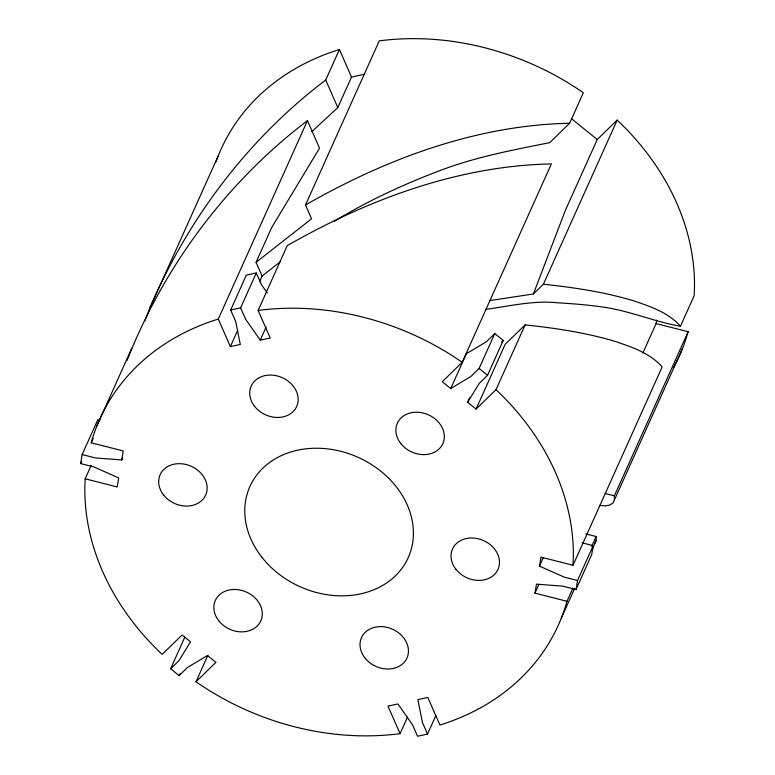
<?xml version="1.0" encoding="UTF-8"?>
<svg xmlns="http://www.w3.org/2000/svg" width="775" height="775" viewBox="0 0 775 775"><rect width="100%" height="100%" fill="white"/><g stroke="black" fill="none" stroke-linecap="round" stroke-linejoin="round"><path stroke-width="1.16" d="M91.121 465.572L85.172 478.805L117.19 486.942L118.701 477.942L93.94 466.947L80.648 463.576L82.16 454.567L97.824 419.711L100.033 420.273M82.16 454.567L95.441 457.948L121.714 459.933L123.215 450.934L91.198 442.796L93.174 438.398M572.899 588.109L566.98 601.284L534.963 593.146L536.474 584.147L562.737 586.132L576.028 589.504L591.693 554.648L593.195 545.648L582.122 542.829M593.195 545.648L577.53 580.504L564.248 577.133L539.487 566.137L540.989 557.138L573.006 565.275L662.17 366.885C649.963 353.08 631.77 346.997 614.808 341.3C585.6 332.611 555.365 328.087 525.121 324.899L505.184 344.303L476.073 409.084L467.625 402.244L469.582 397.885M576.028 589.504L577.53 580.504M642.824 353.148L656.115 323.582L656.696 320.104M489.8 300.574L533.394 293.977L565.237 210.684L597.225 139.519L617.162 120.106A251.371 205.414 24.2 0 1 694.158 295.721L680.45 326.217C654.1 321.693 629.688 310.785 603.202 307.113C588.109 304.914 572.89 303.684 557.671 302.802C533.471 300.206 509.601 306.173 485.77 309.351M127.1 360.404C164.038 266.213 226.813 181.941 307.442 120.668L319.523 148.219L271.734 227.453L256.07 262.308L262.086 276.036L259.606 281.548M144.944 320.84L150.04 307.627L218.066 156.25M96.923 425.814L131.76 348.295M80.648 463.576L81.627 461.396M121.714 459.933L122.692 457.754M91.198 442.796A251.371 205.414 24.2 0 1 218.279 319.067L307.442 120.668M150.04 307.627C188.044 218.54 248.358 138.58 325.723 80.009L339.431 49.503L351.511 77.054L337.803 107.56L311.763 131.721M218.279 319.067L230.359 346.619L240.318 344.458L235.678 321.422L230.659 309.99L246.324 275.135L256.293 272.974L261.301 284.406L267.278 292.94M467.625 402.244L479.279 383.354L487.552 375.294L503.227 340.438L494.77 333.599L479.105 368.454L470.832 376.514L450.711 388.556L442.263 381.717L462.2 362.303L551.364 163.912C457.841 165.831 367.65 199.611 287.234 245.646L258.123 310.426L270.204 337.978L260.245 340.138L245.636 319.261L240.618 307.83L256.293 272.974M230.359 346.619L237.799 330.073M256.07 262.308L311.569 218.812L305.505 204.978L379.266 40.862A251.371 205.414 24.2 0 1 583.342 92.748L569.635 123.244L549.698 142.658C511.355 150.263 472.789 157.577 436.257 172.002C401.072 185.525 366.682 201.519 334.5 221.195M260.245 340.138L266.116 327.069M407.466 717.185L400.065 733.654A251.371 205.414 24.2 0 1 195.978 681.777L215.915 662.363L207.468 655.524L187.356 667.566L179.083 675.626L170.626 668.777L184.818 637.195M179.083 675.626L180.062 673.446M195.978 681.777L207.874 655.321M450.711 388.556L466.385 353.7L486.497 341.659L494.77 333.599M476.073 409.084L496.01 389.67L525.121 324.899M533.394 293.977L543.401 284.231L617.162 120.106M400.065 733.654L387.984 706.102L397.943 703.942L412.542 724.819L417.56 736.25L427.519 734.09L435.841 715.567M539.487 566.137L543.401 557.428M534.963 593.146L538.916 584.36M591.654 546.394L596.091 536.513L585.803 533.898M599.84 505.503L604.994 505.862L609.673 505.106L612.802 503.178L614.372 500.078L614.372 495.845L688.132 331.729L656.115 323.582M561.265 618.266L574.507 588.787M591.683 550.57L596.101 540.747L596.091 536.513M614.372 500.078L682.407 348.702M594.532 543.837L596.101 540.747M501.57 342.056L503.227 340.438M170.626 668.777L178.899 660.726L190.563 641.836L182.106 634.996L162.169 654.41A251.371 205.414 24.2 0 1 85.172 478.805M262.086 276.036L279.959 262.028M305.505 204.978C385.921 158.943 476.121 125.162 569.635 123.244M351.511 77.054L364.395 74.264M230.659 309.99L240.618 307.83M543.401 284.231C573.645 287.418 603.88 291.952 633.078 300.632C650.041 306.338 668.234 312.412 680.45 326.217M605.188 493.51L614.372 495.845M571.863 119.001L597.225 139.519M479.105 368.454L487.552 375.294M325.723 80.009L337.803 107.56M427.519 734.09L422.501 722.658L417.861 699.622L427.819 697.461L439.9 725.012A251.371 205.414 24.2 0 0 566.98 601.284M258.123 310.426A251.371 205.414 24.2 0 1 462.2 362.303M496.01 389.67A251.371 205.414 24.2 0 1 573.006 565.275M688.132 331.729A251.371 205.414 24.2 0 1 673.223 368.106M215.963 161.839A251.371 205.414 24.2 0 1 339.431 49.503M400.743 443.474A24.936 20.373 24.2 0 0 442.399 444.569A24.936 20.373 24.2 0 0 417.183 412.222A24.936 20.373 24.2 0 0 400.743 443.474M455.894 569.247A24.936 20.373 24.2 0 0 497.55 570.342A24.936 20.373 24.2 0 0 472.333 537.995A24.936 20.373 24.2 0 0 455.894 569.247M364.87 657.868A24.936 20.373 24.2 0 0 406.526 658.963A24.936 20.373 24.2 0 0 381.31 626.617A24.936 20.373 24.2 0 0 364.87 657.868M254.578 406.313A24.936 20.373 24.2 0 0 296.234 407.418A24.936 20.373 24.2 0 0 271.017 375.071A24.936 20.373 24.2 0 0 254.578 406.313M218.705 620.707A24.936 20.373 24.2 0 0 260.361 621.802A24.936 20.373 24.2 0 0 235.145 589.455A24.936 20.373 24.2 0 0 218.705 620.707M163.554 494.934A24.936 20.373 24.2 0 0 205.21 496.029A24.936 20.373 24.2 0 0 179.994 463.683A24.936 20.373 24.2 0 0 163.554 494.934M261.698 557.022A86.771 70.903 24.2 0 0 406.662 560.838A86.771 70.903 24.2 0 0 318.912 448.26A86.771 70.903 24.2 0 0 261.698 557.022"/></g></svg>
